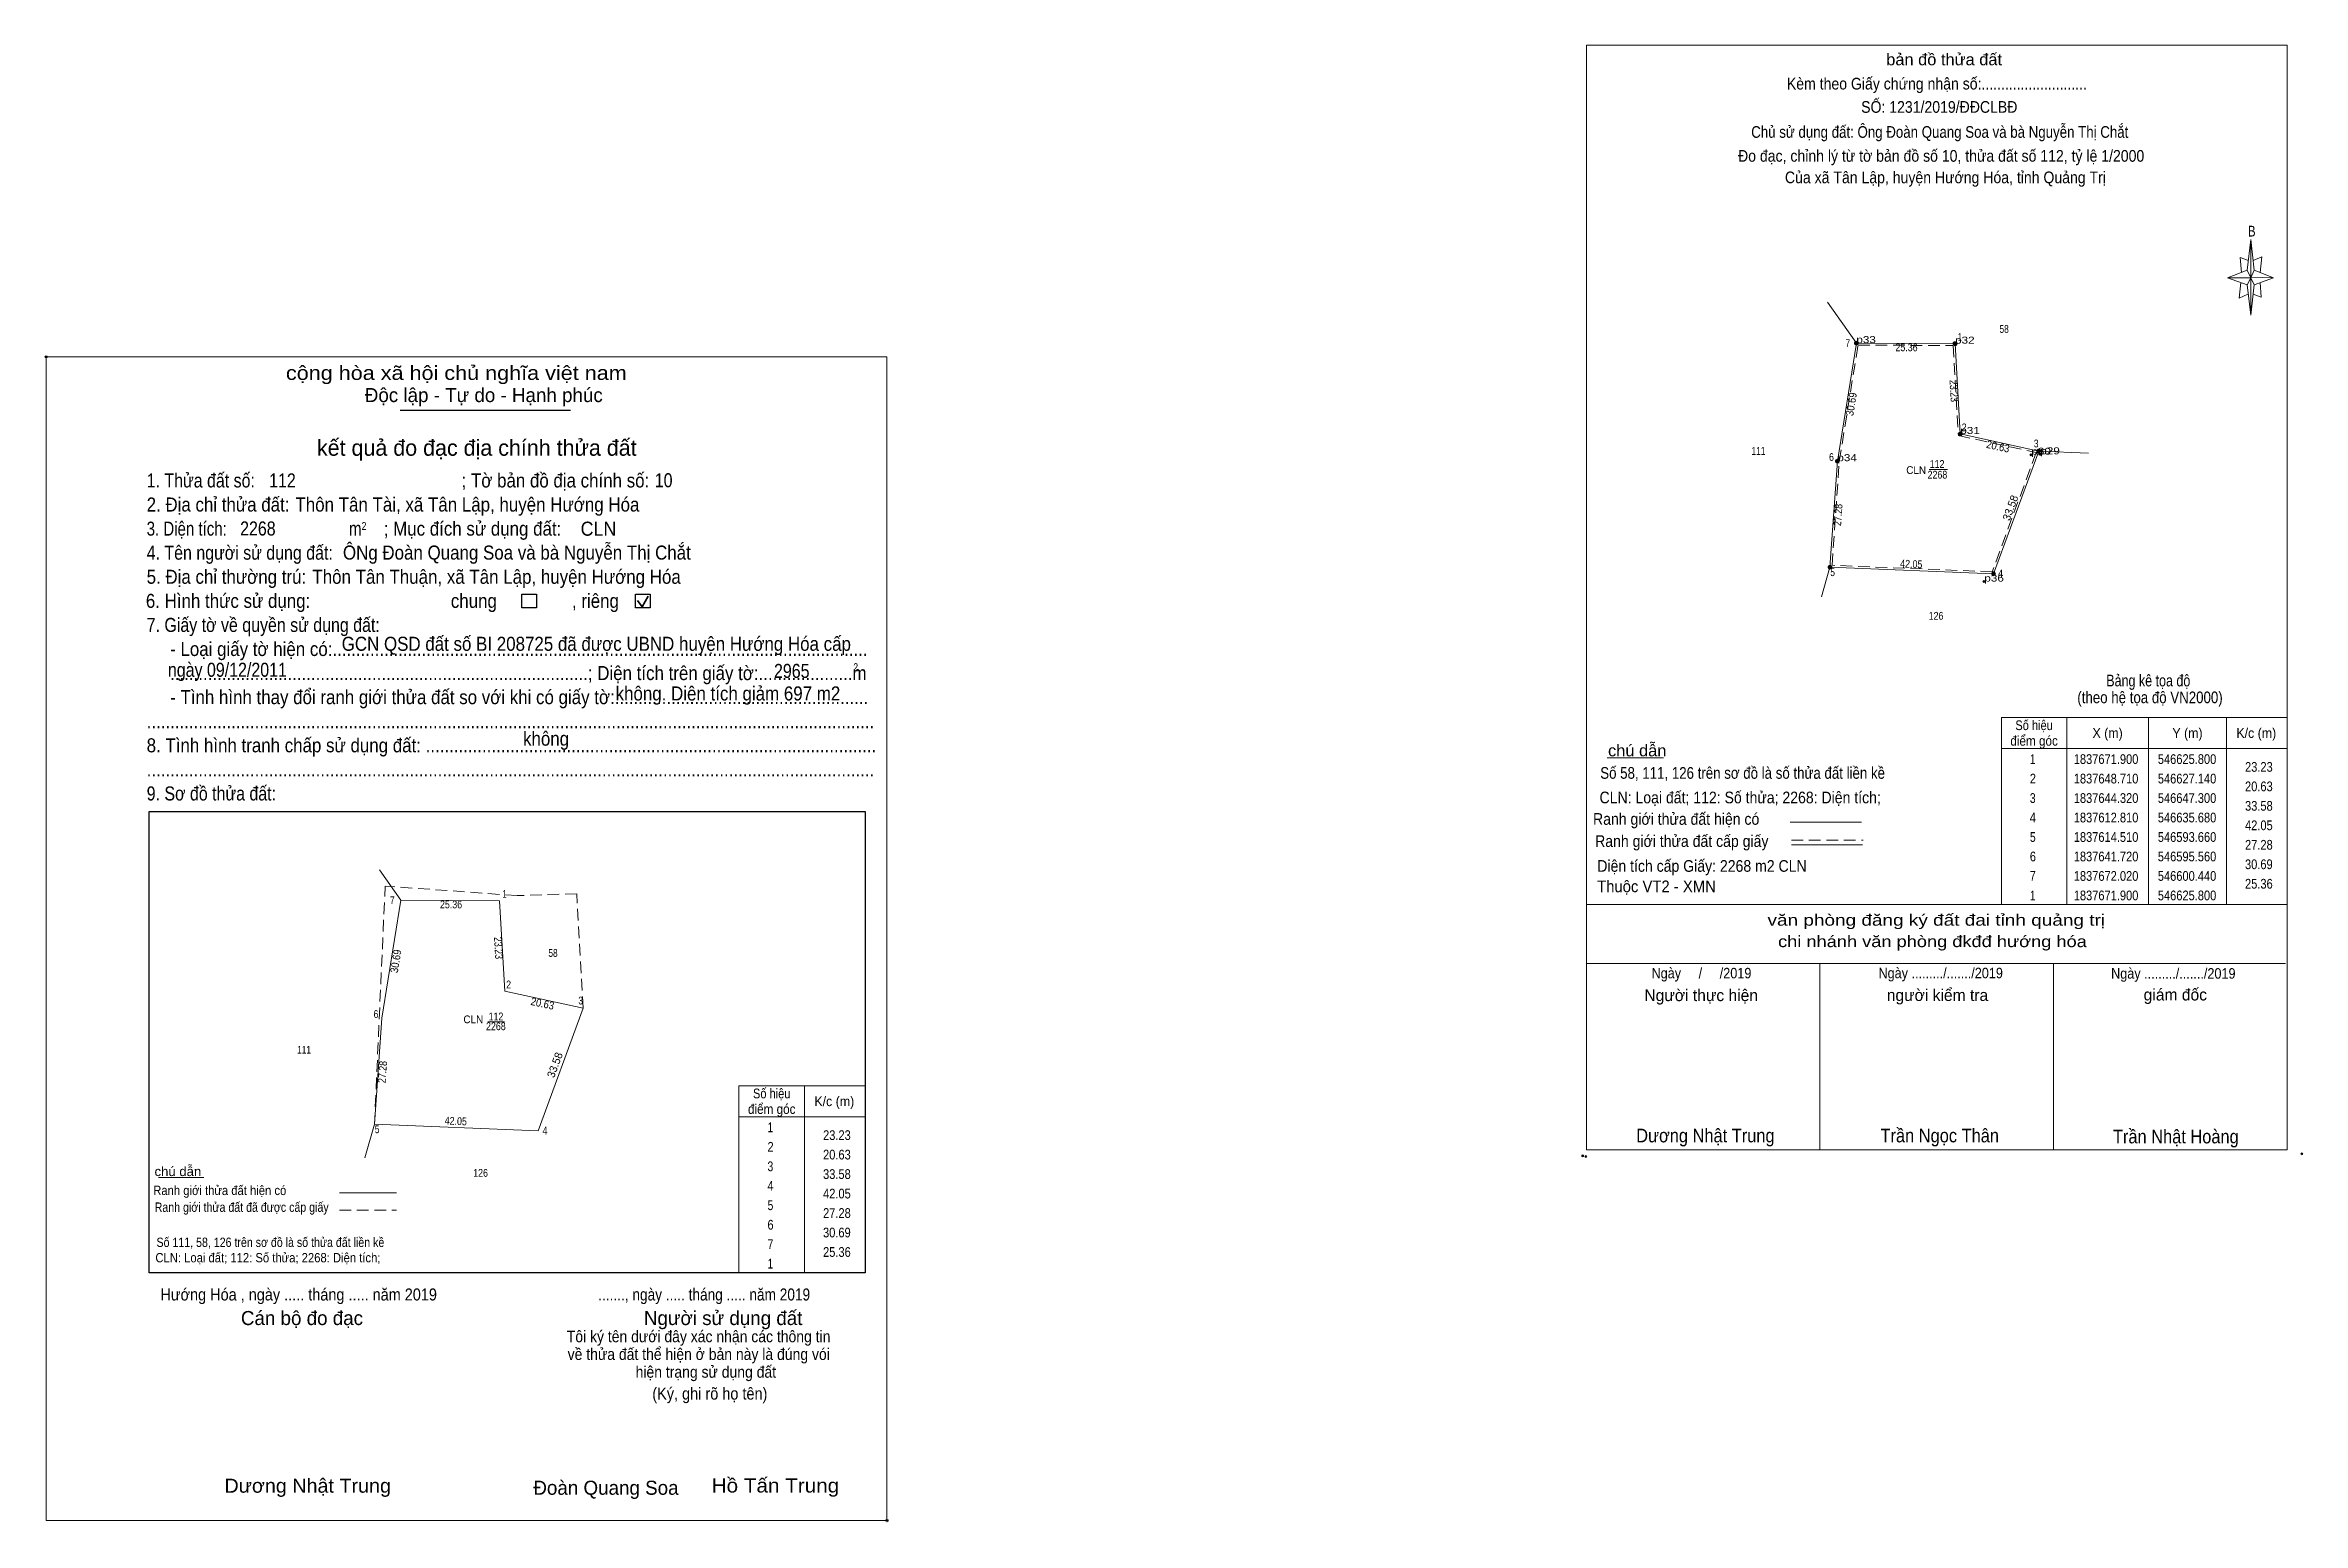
# Model space of a CAD drawing. Header units: metres. Extents: x 546135 to 546715, y 1837369 to 1837749.
import ezdxf
from ezdxf.enums import TextEntityAlignment as Align

# ---------------------------------------------------------------- set-up
doc = ezdxf.new("R2010")
doc.units = ezdxf.units.M
doc.header["$PDMODE"] = 32
doc.header["$PDSIZE"] = 0.5
doc.linetypes.add('MEDIUM_DASHED', pattern=[4.5, 3, -1.5])
for name, color, linetype, lineweight in [('1', 7, 'MEDIUM_DASHED', 13), ('10', 7, 'Continuous', 13), ('17', 7, 'Continuous', 13), ('2', 7, 'Continuous', 25), ('36', 7, 'Continuous', 13), ('5', 7, 'Continuous', 13), ('6', 7, 'Continuous', 13), ('63', 7, 'Continuous', 13)]:
    doc.layers.add(name, color=color, linetype=linetype, lineweight=lineweight)
doc.layers.add('12', color=7, linetype='Continuous')
doc.layers.add('7', color=7, linetype='Continuous')

msp = doc.modelspace()

# ---------------------------------------------------------------- hatches: boundary and pattern name
at = {"layer": '36'}
for points in [[(546600.94, 1837672.02, 1), (546599.94, 1837672.02, 1)], [(546626.3, 1837671.9, 1), (546625.3, 1837671.9, 1)], [(546627.64, 1837648.71, 1), (546626.64, 1837648.71, 1)], [(546647.8, 1837644.32, 1), (546646.8, 1837644.32, 1)], [(546596.06, 1837641.72, 1), (546595.06, 1837641.72, 1)], [(546594.16, 1837614.51, 1), (546593.16, 1837614.51, 1)], [(546636.18, 1837612.81, 1), (546635.18, 1837612.81, 1)]]:
    msp.add_hatch(color=256, dxfattribs=at).paths.add_polyline_path(points)

# ---------------------------------------------------------------- linework, layer by layer
at = {"layer": '1'}
msp.add_lwpolyline([(546625.33, 1837671.4), (546626.66, 1837648.3), (546646.63, 1837643.95), (546635.34, 1837613.32), (546594.19, 1837614.99), (546596.06, 1837641.66), (546600.87, 1837671.52)], close=True, dxfattribs=at)
at = {"layer": '10'}
for p, q in [((546593.04, 1837682.55), (546600.44, 1837672.02)), ((546647.3, 1837644.32), (546660.06, 1837643.77)), ((546591.49, 1837606.9), (546593.66, 1837614.51)), ((546221.07, 1837536.78), (546226.54, 1837529)), ((546217.32, 1837462.86), (546219.76, 1837471.49)), ((546218.75, 1837467.94), (546219.76, 1837471.49))]:
    msp.add_line(p, q, dxfattribs=at)
at = {"layer": '10', "linetype": 'MEDIUM_DASHED'}
msp.add_line((546219.76, 1837471.49), (546222.51, 1837532.62), dxfattribs=at)
at = {"layer": '10'}
for points in [[(546647.3, 1837644.32), (546635.68, 1837612.81), (546593.66, 1837614.51)], [(546273.4, 1837501.3), (546261.78, 1837469.79), (546219.76, 1837471.49)], [(546273.4, 1837501.3), (546261.78, 1837469.79), (546219.76, 1837471.49)]]:
    msp.add_lwpolyline(points, dxfattribs=at)
at = {"layer": '10', "linetype": 'MEDIUM_DASHED'}
msp.add_lwpolyline([(546273.4, 1837501.3), (546271.71, 1837530.68), (546256.39, 1837530.19), (546222.51, 1837532.62)], dxfattribs=at)
at = {"layer": '17'}
for p, q in [((546536.41, 1837565.54), (546550.89, 1837565.54)), ((546164.32, 1837457.84), (546175.9, 1837457.84))]:
    msp.add_line(p, q, dxfattribs=at)
at = {"layer": '2'}
for p, q in [((546226.39, 1837654.78), (546270.08, 1837654.78)), ((546161.9, 1837551.76), (546345.8, 1837551.76)), ((546345.8, 1837551.76), (546345.8, 1837433.38))]:
    msp.add_line(p, q, dxfattribs=at)
at = {"layer": '2', "lineweight": 35}
for p, q in [((546287.32, 1837605.95), (546288.55, 1837604.36)), ((546288.55, 1837604.36), (546290.05, 1837607.03))]:
    msp.add_line(p, q, dxfattribs=at)
at = {"layer": '2', "lineweight": 13}
msp.add_lwpolyline([(546135.41, 1837668.49), (546351.42, 1837668.49), (546351.42, 1837369.72), (546135.41, 1837369.72)], close=True, dxfattribs=at)
at = {"layer": '2'}
for points in [[(546257.65, 1837607.55), (546261.36, 1837607.55), (546261.36, 1837604.09), (546257.65, 1837604.09)], [(546286.84, 1837607.55), (546290.55, 1837607.55), (546290.55, 1837604.09), (546286.84, 1837604.09)]]:
    msp.add_lwpolyline(points, close=True, dxfattribs=at)
msp.add_lwpolyline([(546345.8, 1837433.38), (546161.9, 1837433.38), (546161.9, 1837551.76)], dxfattribs=at)
for p in [(546135.41, 1837668.49), (546351.42, 1837369.72)]:
    msp.add_point(p, dxfattribs=at)
at = {"layer": '36'}
for p, q in [((546600.44, 1837672.02), (546625.8, 1837671.9)), ((546627.14, 1837648.71), (546625.8, 1837671.9)), ((546627.14, 1837648.71), (546647.3, 1837644.32)), ((546226.54, 1837529), (546251.9, 1837528.88)), ((546253.24, 1837505.69), (546251.9, 1837528.88)), ((546253.24, 1837505.69), (546273.4, 1837501.3))]:
    msp.add_line(p, q, dxfattribs=at)
for points in [[(546635.68, 1837612.81), (546593.66, 1837614.51), (546595.56, 1837641.72), (546600.44, 1837672.02)], [(546261.78, 1837469.79), (546219.76, 1837471.49), (546221.66, 1837498.7), (546226.54, 1837529)]]:
    msp.add_lwpolyline(points, dxfattribs=at)
for centre in [(546600.44, 1837672.02), (546625.8, 1837671.9), (546627.14, 1837648.71), (546647.3, 1837644.32), (546595.56, 1837641.72), (546593.66, 1837614.51), (546635.68, 1837612.81)]:
    msp.add_circle(centre, 0.5, dxfattribs=at)
at = {"layer": '5'}
for p, q in [((546531.09, 1837464.92), (546531.09, 1837748.52)), ((546700.81, 1837690.8), (546701.81, 1837698.6)), ((546702.61, 1837690.8), (546707.61, 1837688.8)), ((546700.81, 1837687), (546695.81, 1837688.8)), ((546702.61, 1837687), (546701.81, 1837679.2)), ((546704.41, 1837683.8), (546702.41, 1837684.6)), ((546704.21, 1837687.6), (546704.41, 1837683.8)), ((546531.09, 1837527.92), (546711.09, 1837527.92)), ((546531.09, 1837512.72), (546710.69, 1837512.72)), ((546531.09, 1837512.72), (546710.69, 1837512.72)), ((546531.09, 1837512.72), (546710.69, 1837512.72)), ((546591.09, 1837464.92), (546591.09, 1837512.72)), ((546651.09, 1837464.92), (546651.09, 1837512.72))]:
    msp.add_line(p, q, dxfattribs=at)
for points in [[(546531.09, 1837748.52), (546711.09, 1837748.52), (546711.09, 1837464.92)], [(546701.81, 1837688.8), (546700.81, 1837690.8), (546695.81, 1837688.8)], [(546701.21, 1837693.2), (546699.01, 1837694), (546699.41, 1837690.2)], [(546702.41, 1837693.2), (546704.61, 1837694.2), (546704.21, 1837690.2)], [(546699.21, 1837687.6), (546698.81, 1837683.6), (546701.01, 1837684.6)], [(546701.81, 1837688.8), (546702.61, 1837687), (546707.61, 1837688.8)], [(546711.09, 1837464.92), (546531.09, 1837464.92), (546531.09, 1837512.72)]]:
    msp.add_lwpolyline(points, dxfattribs=at)
for points in [[(546701.81, 1837698.6), (546702.61, 1837690.8), (546701.81, 1837688.8)], [(546701.81, 1837688.8), (546695.81, 1837688.8), (546700.81, 1837690.8), (546702.61, 1837687), (546707.61, 1837688.8), (546701.81, 1837689)], [(546701.81, 1837688.8), (546701.81, 1837679.2), (546700.81, 1837687)]]:
    msp.add_lwpolyline(points, close=True, dxfattribs=at)
for p in [(546530.13, 1837463.38), (546530.93, 1837463.24)]:
    msp.add_point(p, dxfattribs=at)
at = {"layer": '6'}
for p, q in [((546583.47, 1837549.08), (546601.75, 1837549.08)), ((546583.75, 1837543.2), (546602.03, 1837543.2)), ((546210.75, 1837453.91), (546225.38, 1837453.91))]:
    msp.add_line(p, q, dxfattribs=at)
at = {"layer": '6', "linetype": 'MEDIUM_DASHED'}
for p, q in [((546583.75, 1837544.44), (546602.15, 1837544.44)), ((546210.74, 1837449.4), (546225.46, 1837449.4))]:
    msp.add_line(p, q, dxfattribs=at)
at = {"layer": '6'}
msp.add_point((546714.89, 1837463.92), dxfattribs=at)
at = {"layer": '63'}
for p, q in [((546619.13, 1837639.61), (546623.84, 1837639.61)), ((546654.49, 1837575.92), (546654.49, 1837527.92)), ((546675.49, 1837575.92), (546675.49, 1837527.92)), ((546695.49, 1837575.92), (546695.49, 1837527.92)), ((546637.69, 1837567.92), (546711.09, 1837567.92)), ((546248.84, 1837497.79), (546253.19, 1837497.79)), ((546330.2, 1837481.38), (546330.2, 1837433.38)), ((546330.2, 1837481.38), (546330.2, 1837433.38)), ((546313.4, 1837473.38), (546345.8, 1837473.38))]:
    msp.add_line(p, q, dxfattribs=at)
for points in [[(546637.69, 1837575.92), (546711.09, 1837575.92), (546711.09, 1837527.92), (546637.69, 1837527.92)], [(546313.4, 1837481.38), (546345.8, 1837481.38), (546345.8, 1837433.38), (546313.4, 1837433.38)]]:
    msp.add_lwpolyline(points, close=True, dxfattribs=at)
at = {"layer": '7'}
for p in [(546600.44, 1837672.02), (546625.8, 1837671.9), (546627.14, 1837648.71), (546645.39, 1837643.37), (546647.69, 1837643.48), (546595.56, 1837641.72), (546633.31, 1837610.81)]:
    msp.add_point(p, dxfattribs=at)

# ---------------------------------------------------------------- texts
at = {"layer": '1'}
for s, width, p in [('CLN', 0.95, (546615.805, 1837638.43)), ('2268', 0.85, (546621.265, 1837637.25)), ('112', 0.85, (546621.18, 1837639.99)), ('CLN', 0.95, (546245.155, 1837497.42)), ('112', 0.85, (546250.98, 1837498.16)), ('2268', 0.85, (546250.945, 1837495.64))]:
    msp.add_text(s, height=2, dxfattribs=dict(at, width=width)).set_placement(p, align=Align.CENTER)
at = {"layer": '12', "width": 1.25}
for s, p in [('p33', (546600.44, 1837672.02)), ('p32', (546625.8, 1837671.9)), ('p31', (546627.14, 1837648.71)), ('p34', (546595.56, 1837641.72)), ('p30', (546645.39, 1837643.37)), ('p29', (546647.69, 1837643.48)), ('p36', (546633.31, 1837610.81))]:
    msp.add_text(s, height=1.8, dxfattribs=at).set_placement(p)
at = {"layer": '2'}
for s, height, width, p in [('cộng hòa xã hội chủ nghĩa việt nam', 3.606, 1.15, (546197.01, 1837662.58)), ('1. Thửa đất số:', 3.606, 0.85, (546161.24, 1837634.97)), ('112', 3.61, 0.85, (546192.69, 1837634.97)), ('; Tờ bản đồ địa chính số:', 3.606, 0.9, (546242.14, 1837634.97)), ('10', 3.61, 0.85, (546291.77, 1837635.02)), ('2. Địa chỉ thửa đất:', 3.606, 0.9, (546161.24, 1837628.79)), ('Thôn Tân Tài, xã Tân Lập, huyện Hướng Hóa', 3.61, 0.9, (546199.46, 1837628.79)), ('3. Diện tích:', 3.606, 0.8, (546161.24, 1837622.6)), ('2268', 3.61, 0.85, (546185.24, 1837622.64)), ('2', 2.06, 0.8, (546216.46, 1837624.05)), ('; Mục đích sử dụng đất:', 3.606, 0.9, (546222.15, 1837622.6)), ('CLN', 3.61, 0.95, (546272.71, 1837622.58)), ('4. Tên người sử dụng đất:', 3.606, 0.85, (546161.24, 1837616.43)), ('ÔNg Đoàn Quang Soa và bà Nguyễn Thị Chắt', 3.61, 0.9, (546211.66, 1837616.45)), ('m', 3.606, 0.8, (546213.22, 1837622.6)), ('5. Địa chỉ thường trú:', 3.606, 0.9, (546161.24, 1837610.24)), ('Thôn Tân Thuận, xã Tân Lập, huyện Hướng Hóa', 3.61, 0.9, (546203.81, 1837610.24)), ('6. Hình thức sử dụng:', 3.606, 0.9, (546161.03, 1837604.06)), ('chung                , riêng', 3.606, 0.9, (546239.38, 1837604.06)), ('7. Giấy tờ về quyền sử dụng đất:', 3.606, 0.85, (546161.24, 1837597.88)), ('GCN QSD đất số BI 208725 đã được UBND huyện Hướng Hóa cấp', 3.61, 0.9, (546211.34, 1837593.03)), ('     - Loại giấy tờ hiện có:..................................................................................................................', 3.606, 0.9, (546161.24, 1837591.7)), ('ngày 09/12/2011', 3.61, 0.85, (546166.69, 1837586.36)), ('     .........................................................................................; Diện tích trên giấy tờ:....................m', 3.606, 0.9, (546161.24, 1837585.52)), ('2965', 3.61, 0.85, (546322.39, 1837586.07)), ('2', 2.06, 0.8, (546342.77, 1837587.79)), ('     - Tình hình thay đổi ranh giới thửa đất so với khi có giấy tờ:......................................................', 3.606, 0.9, (546161.24, 1837579.34)), ('không. Diện tích giảm 697 m2 ', 3.61, 0.9, (546281.7, 1837580.28)), ('8. Tình hình tranh chấp sử dụng đất: ................................................................................................', 3.606, 0.9, (546161.24, 1837566.97)), ('...........................................................................................................................................................', 3.606, 0.9, (546161.24, 1837573.16)), ('không', 3.606, 0.9, (546257.93, 1837568.68)), ('9. Sơ đồ thửa đất:', 3.606, 0.85, (546161.24, 1837554.61)), ('...........................................................................................................................................................', 3.606, 0.9, (546161.24, 1837560.8)), ('Hướng Hóa , ngày ..... tháng ..... năm 2019', 3.088, 0.9, (546164.77, 1837426.24)), ('......., ngày ..... tháng ..... năm 2019', 3.088, 0.85, (546277.24, 1837426.24)), ('(Ký, ghi rõ họ tên)', 3.091, 0.9, (546291.13, 1837400.8)), ('Dương Nhật Trung', 3.61, 1.05, (546181.22, 1837376.89)), ('Hồ Tấn Trung', 3.61, 1.1, (546306.38, 1837376.94))]:
    msp.add_text(s, height=height, dxfattribs=dict(at, width=width)).set_placement(p)
for s, height, p in [('Độc lập - Tự do - Hạnh phúc', 3.606, (546217.28, 1837656.89)), ('Cán bộ đo đạc', 3.606, (546185.45, 1837419.93)), ('Người sử dụng đất', 3.606, (546288.98, 1837419.93)), ('Đoàn Quang Soa', 3.61, (546260.57, 1837376.36))]:
    msp.add_text(s, height=height, dxfattribs=at).set_placement(p)
for s, height, p in [('kết quả đo đạc địa chính thửa đất', 4.121, (546246.04, 1837643.11)), ('.', 1.03, (546351.41, 1837369.16))]:
    msp.add_text(s, height=height, dxfattribs=at).set_placement(p, align=Align.CENTER)
at = {"layer": '2', "width": 0.9}
for s, p in [('Tôi ký tên dưới đây xác nhận các thông tin', (546303.025, 1837415.52)), ('về thửa đất thể hiện ở bản này là đúng vói', (546303.06, 1837410.97)), ('hiện trạng sử dụng đất', (546304.885, 1837406.41))]:
    msp.add_text(s, height=2.979, dxfattribs=at).set_placement(p, align=Align.CENTER)
at = {"layer": '5'}
for s, height, width, p in [('bản đồ thửa đất', 3, 1.05, (546622.99, 1837743.36)), ('Kèm theo Giấy chứng nhận số:...........................', 3, 0.9, (546621.13, 1837737.14)), ('SỐ: 1231/2019/ĐĐCLBĐ', 3, 0.9, (546621.745, 1837731.16)), ('Chủ sử dụng đất: Ông Đoàn Quang Soa và bà Nguyễn Thị Chắt', 3, 0.85, (546621.87, 1837724.74)), ('Đo đạc, chỉnh lý từ tờ bản đồ số 10, thửa đất số 112, tỷ lệ 1/2000 ', 3, 0.9, (546622.725, 1837718.6)), ('Của xã Tân Lập, huyện Hướng Hóa, tỉnh Quảng Trị', 3, 0.9, (546623.325, 1837713.08)), ('B', 2.755, 0.8, (546702.015, 1837699.4)), ('văn phòng đăng ký đất đai tỉnh quảng trị', 2.916, 1.25, (546620.97, 1837522.46)), ('chi nhánh văn phòng đkđđ hướng hóa', 2.916, 1.2, (546619.99, 1837516.96)), ('Ngày     /     /2019', 2.7, 0.9, (546560.65, 1837508.94)), ('Ngày ........./......./2019', 2.7, 0.9, (546622.105, 1837508.96)), ('Ngày ........./......./2019', 2.7, 0.9, (546681.865, 1837508.86)), ('Dương Nhật Trung', 3.5, 0.9, (546561.66, 1837466.84)), ('Trần Ngọc Thân', 3.5, 0.9, (546621.86, 1837466.84)), ('Trần Nhật Hoàng', 3.5, 0.9, (546682.51, 1837466.58))]:
    msp.add_text(s, height=height, dxfattribs=dict(at, width=width)).set_placement(p, align=Align.CENTER)
for s, p in [('Người thực hiện', (546560.585, 1837503.1)), ('người kiểm tra', (546621.285, 1837503.14)), ('giám đốc', (546682.38, 1837503.26))]:
    msp.add_text(s, height=3, dxfattribs=at).set_placement(p, align=Align.CENTER)
at = {"layer": '6'}
for s, width, p in [('Bảng kê tọa độ ', 0.8, (546675.88, 1837583.9)), ('(theo hệ tọa độ VN2000)', 0.85, (546675.88, 1837579.58)), ('chú dẫn', 1.05, (546544.145, 1837565.94)), ('Ranh giới thửa đất hiện có ', 0.9, (546554.655, 1837548.36)), ('Ranh giới thửa đất cấp giấy', 0.9, (546555.595, 1837542.68))]:
    msp.add_text(s, height=3, dxfattribs=dict(at, width=width)).set_placement(p, align=Align.CENTER)
for s, height, width, p in [('Số 58, 111, 126 trên sơ đồ là số thửa đất liền kề', 3, 0.85, (546534.65, 1837560.18)), ('CLN: Loại đất; 112: Số thửa; 2268: Diện tích;', 3, 0.9, (546534.47, 1837553.88)), ('Diện tích cấp Giấy: 2268 m2 CLN', 3, 0.9, (546533.89, 1837536.3)), ('Thuộc VT2 - XMN', 3, 0.95, (546533.85, 1837531.06)), ('chú dẫn', 2.4, 1.05, (546163.26, 1837458.18)), ('Ranh giới thửa đất hiện có ', 2.4, 0.9, (546162.93, 1837453.31)), ('Ranh giới thửa đất đã được cấp giấy', 2.4, 0.85, (546163.3, 1837449)), ('Số 111, 58, 126 trên sơ đồ là số thửa đất liền kề', 2.4, 0.85, (546163.77, 1837439.98)), ('CLN: Loại đất; 112: Số thửa; 2268: Diện tích;', 2.4, 0.9, (546163.48, 1837436.03))]:
    msp.add_text(s, height=height, dxfattribs=dict(at, width=width)).set_placement(p)
at = {"layer": '63'}
for s, height, width, p in [(' 7', 2, 0.8, (546598.83, 1837671.01)), (' 1', 2, 0.75, (546627.62, 1837672.64)), (' 2', 2, 0.85, (546628.76, 1837649.39)), (' 6', 2, 0.85, (546594.68, 1837641.79)), (' 3', 2, 0.8, (546647.23, 1837645.26)), (' 5', 2, 0.8, (546594.94, 1837612.22)), (' 4', 2, 0.85, (546638.1, 1837611.87)), ('23.23', 2.5, 0.85, (546707.4, 1837561.98)), ('20.63', 2.5, 0.85, (546707.4, 1837556.98)), ('33.58', 2.5, 0.85, (546707.4, 1837551.98)), ('42.05', 2.5, 0.85, (546707.4, 1837546.98)), ('30.69', 2.5, 0.85, (546707.39, 1837536.98)), ('27.28', 2.5, 0.85, (546707.4, 1837541.98)), ('25.36', 2.5, 0.85, (546707.4, 1837531.98)), (' 7', 2, 0.8, (546224.93, 1837527.99)), (' 1', 2, 0.75, (546253.72, 1837529.62)), (' 2', 2, 0.85, (546254.86, 1837506.37)), (' 3', 2, 0.8, (546273.33, 1837502.24)), (' 6', 2, 0.85, (546220.78, 1837498.77)), (' 5', 2, 0.8, (546221.04, 1837469.2)), (' 4', 2, 0.85, (546264.2, 1837468.85)), ('23.23', 2.5, 0.85, (546342.11, 1837467.44)), ('20.63', 2.5, 0.85, (546342.11, 1837462.44)), ('33.58', 2.5, 0.85, (546342.11, 1837457.44)), ('42.05', 2.5, 0.85, (546342.11, 1837452.44)), ('27.28', 2.5, 0.85, (546342.11, 1837447.44)), ('30.69', 2.5, 0.85, (546342.1, 1837442.44)), ('25.36', 2.5, 0.85, (546342.11, 1837437.44))]:
    msp.add_text(s, height=height, dxfattribs=dict(at, width=width)).set_placement(p, align=Align.RIGHT)
for s, height, width, p in [('58', 2, 0.8, (546638.405, 1837674.66)), ('111', 2, 0.8, (546575.285, 1837643.34)), ('126', 2, 0.85, (546620.91, 1837601.02)), ('Số hiệu', 2.5, 0.85, (546646.1, 1837572.68)), ('điểm góc', 2.5, 0.9, (546646.1, 1837568.68)), ('X (m)', 2.5, 0.95, (546664.99, 1837570.68)), ('Y (m)', 2.5, 0.95, (546685.505, 1837570.68)), ('K/c (m)', 2.5, 0.95, (546703.18, 1837570.68)), (' 1', 2.5, 0.75, (546645.385, 1837563.98)), ('1837671.900', 2.5, 0.85, (546664.59, 1837563.98)), ('546625.800', 2.5, 0.85, (546685.395, 1837563.98)), (' 3', 2.5, 0.8, (546645.38, 1837553.98)), (' 2', 2.5, 0.85, (546645.4, 1837558.98)), ('1837648.710', 2.5, 0.85, (546664.59, 1837558.98)), ('1837644.320', 2.5, 0.85, (546664.59, 1837553.98)), ('546627.140', 2.5, 0.85, (546685.395, 1837558.98)), ('546647.300', 2.5, 0.85, (546685.395, 1837553.98)), (' 4', 2.5, 0.85, (546645.385, 1837548.98)), ('1837612.810', 2.5, 0.85, (546664.59, 1837548.98)), ('546635.680', 2.5, 0.85, (546685.395, 1837548.98)), (' 5', 2.5, 0.8, (546645.4, 1837543.98)), ('1837614.510', 2.5, 0.85, (546664.59, 1837543.98)), ('546593.660', 2.5, 0.85, (546685.395, 1837543.98)), (' 6', 2.5, 0.85, (546645.4, 1837538.98)), ('1837641.720', 2.5, 0.85, (546664.59, 1837538.98)), ('546595.560', 2.5, 0.85, (546685.395, 1837538.98)), (' 7', 2.5, 0.8, (546645.4, 1837533.98)), ('1837672.020', 2.5, 0.85, (546664.59, 1837533.98)), ('546600.440', 2.5, 0.85, (546685.395, 1837533.98)), (' 1', 2.5, 0.75, (546645.385, 1837528.98)), ('1837671.900', 2.5, 0.85, (546664.59, 1837528.98)), ('546625.800', 2.5, 0.85, (546685.395, 1837528.98)), ('58', 2, 0.8, (546265.625, 1837514.46)), ('111', 2, 0.8, (546201.665, 1837489.61)), ('điểm góc', 2.5, 0.9, (546321.81, 1837474.14)), ('Số hiệu', 2.5, 0.85, (546321.81, 1837478.14)), ('K/c (m)', 2.5, 0.95, (546337.89, 1837476.14)), (' 1', 2.5, 0.75, (546321.095, 1837469.44)), (' 2', 2.5, 0.85, (546321.11, 1837464.44)), ('126', 2, 0.85, (546247.01, 1837458)), (' 3', 2.5, 0.8, (546321.09, 1837459.44)), (' 4', 2.5, 0.85, (546321.095, 1837454.44)), (' 5', 2.5, 0.8, (546321.11, 1837449.44)), (' 6', 2.5, 0.85, (546321.11, 1837444.44)), (' 7', 2.5, 0.8, (546321.11, 1837439.44)), (' 1', 2.5, 0.75, (546321.095, 1837434.44))]:
    msp.add_text(s, height=height, dxfattribs=dict(at, width=width)).set_placement(p, align=Align.CENTER)
for s, rotation, width, p in [('25.36', 359.729, 0.85, (546613.325, 1837669.946)), ('23.23', 273.307, 0.85, (546624.528, 1837659.708)), ('30.69', 80.851, 0.9, (546600.115, 1837656.211)), ('20.63', 347.715, 0.9, (546636.617, 1837644.527)), ('27.28', 86.006, 0.85, (546596.705, 1837627.85)), ('42.05', 357.683, 0.85, (546614.51, 1837614.333)), ('25.36', 359.729, 0.85, (546239.425, 1837526.926)), ('30.69', 80.851, 0.9, (546226.215, 1837513.191)), ('23.23', 273.307, 0.85, (546250.628, 1837516.688)), ('20.63', 347.715, 0.9, (546262.717, 1837501.507)), ('27.28', 86.006, 0.85, (546222.805, 1837484.83)), ('42.05', 357.683, 0.85, (546240.615, 1837471.312))]:
    msp.add_text(s, height=2, rotation=rotation, dxfattribs=dict(at, width=width)).set_placement(p, align=Align.CENTER)
for p in [(546640.941, 1837629.389), (546267.041, 1837486.369)]:
    msp.add_text('33.58', height=2, rotation=69.757, dxfattribs=at).set_placement(p, align=Align.CENTER)

doc.saveas('drawing.dxf')
